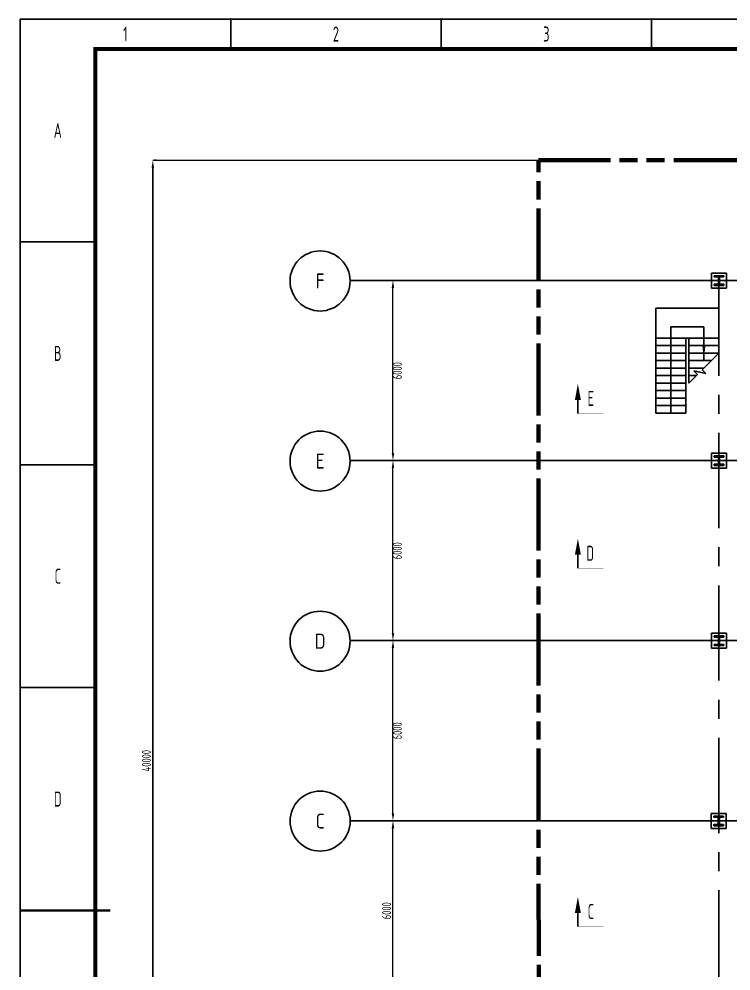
# Model space of a CAD drawing. Header units: millimetres. Extents: x 2250 to 7274, y 852 to 2251.
# Drawn here: x 2249.6 to 2486.7, y 1933.1 to 2250.2 of the extents above; entities that cross this region are included whole.
import ezdxf

# ---------------------------------------------------------------- set-up
doc = ezdxf.new("R2010")
doc.units = ezdxf.units.MM
doc.linetypes.add('ACAD_ISO09W100', pattern=[45, 24, -3, 6, -3, 6, -3])
doc.linetypes.add('CENTER', pattern=[50.8, 31.75, -6.35, 6.35, -6.35])
for name, color, linetype, lineweight in [('05-图框与标题栏', 7, 'Continuous', 25), ('05-楼梯与安全疏散通道', 4, 'Continuous', 25), ('06-网格线、建筑轴线-细实线', 9, 'CENTER', 25), ('07-界区线-粗双点划线', 12, 'ACAD_ISO09W100', 80), ('10-工字钢', 5, 'Continuous', 25), ('12-建筑物轮廓', 5, 'Continuous', 25), ('16-剖视符号', 1, 'Continuous', 25), ('9-文本', 7, 'Continuous', 15)]:
    doc.layers.add(name, color=color, linetype=linetype, lineweight=lineweight)
for name, color, linetype, lineweight, true_color in [('14-文本-尺寸标注', 7, 'Continuous', 25, 0x5bc6e1), ('3-网格号', 7, 'Continuous', 25, 0x5bc6e1), ('3-网格号 @ 1', 7, 'Continuous', 25, 0x5bc6e1)]:
    doc.layers.add(name, color=color, linetype=linetype, lineweight=lineweight, true_color=true_color)
doc.styles.add('3-gbcbig', font='gbenor.shx', dxfattribs={"width": 0.7, "height": 3, "bigfont": 'gbcbig.shx'})
doc.styles.add('5-gbcbig', font='gbenor.shx', dxfattribs={"width": 0.7, "height": 5, "bigfont": 'gbcbig.shx'})
doc.styles.add('pray-6-cj', font='gbenor.shx', dxfattribs={"width": 0.7, "bigfont": 'gbcbig.shx'})
doc.styles.get("Standard").update_dxf_attribs({"font": 'arial.ttf'})
doc.styles.add('工程字', font='gbenor.shx', dxfattribs={"bigfont": 'gbcbig.shx'})
doc.dimstyles.new('ISO-25', dxfattribs={"dimtxt": 2.5, "dimasz": 2.5, "dimexe": 1.25, "dimexo": 0.625, "dimtad": 1, "dimtxsty": 'Standard', "dimcen": 2.5, "dimadec": 0, "dimazin": 0, "dimtfac": 1, "dimtmove": 0, "dimatfit": 3, "dimfxl": 0, "dimarcsym": 0})

# ---------------------------------------------------------------- blocks, each defined once
blk = doc.blocks.new('*D75')
at = {"layer": '9-文本', "color": 0, "lineweight": -2, "transparency": 16777216}
for p, q in [((2294.74, 2203.13), (2295.37, 2203.13)), ((2294.12, 1805.63), (2294.12, 2200.63)), ((2294.74, 1803.13), (2295.37, 1803.13))]:
    blk.add_line(p, q, dxfattribs=at)
at = {"layer": '9-文本', "color": 0, "lineweight": 100, "transparency": 16777216}
for points in [[(2293.7, 2200.63), (2294.53, 2200.63), (2294.12, 2203.13)], [(2293.7, 1805.63), (2294.53, 1805.63), (2294.12, 1803.13)]]:
    blk.add_solid(points, dxfattribs=at)
at = {"layer": 'Defpoints', "color": 0, "lineweight": 100, "transparency": 16777216}
for p in [(2294.12, 2203.13), (2294.12, 2203.13), (2294.12, 1803.13)]:
    blk.add_point(p, dxfattribs=at)
at = {"layer": '9-文本', "color": 0, "transparency": 16777216, "insert": (2291.99, 2003.13), "char_height": 3, "attachment_point": 5, "rotation": 90, "style": '3-gbcbig', "bg_fill": 3, "box_fill_scale": 1.1, "bg_fill_color": 256, "bg_fill_true_color": 13158600, "bg_fill_transparency": 0}
blk.add_mtext('40000', dxfattribs=at)

msp = doc.modelspace()

# ---------------------------------------------------------------- hatches: boundary and pattern name
at = {"layer": '12-建筑物轮廓'}
for points in [[(2482.893, 2164.269), (2484.293, 2164.269), (2484.293, 2164.669), (2481.093, 2164.669), (2481.093, 2164.269), (2482.493, 2164.269), (2482.493, 2161.869), (2481.093, 2161.869), (2481.093, 2161.469), (2484.293, 2161.469), (2484.293, 2161.869), (2482.893, 2161.869)], [(2482.894, 2104.269), (2484.294, 2104.269), (2484.294, 2104.669), (2481.094, 2104.669), (2481.094, 2104.269), (2482.494, 2104.269), (2482.494, 2101.869), (2481.094, 2101.869), (2481.094, 2101.469), (2484.294, 2101.469), (2484.294, 2101.869), (2482.894, 2101.869)], [(2482.894, 2044.269), (2484.294, 2044.269), (2484.294, 2044.669), (2481.094, 2044.669), (2481.094, 2044.269), (2482.494, 2044.269), (2482.494, 2041.869), (2481.094, 2041.869), (2481.094, 2041.469), (2484.294, 2041.469), (2484.294, 2041.869), (2482.894, 2041.869)], [(2482.828, 1984.247), (2484.228, 1984.247), (2484.228, 1984.647), (2481.028, 1984.647), (2481.028, 1984.247), (2482.428, 1984.247), (2482.428, 1981.847), (2481.028, 1981.847), (2481.028, 1981.447), (2484.228, 1981.447), (2484.228, 1981.847), (2482.828, 1981.847)]]:
    msp.add_hatch(color=1, dxfattribs=at).paths.add_polyline_path(points)

# ---------------------------------------------------------------- linework, layer by layer
at = {"layer": '05-图框与标题栏'}
for p, q in [((2249.982, 2250.196), (3090.982, 2250.196)), ((2249.982, 1656.196), (2249.982, 2250.196)), ((2320.065, 2250.196), (2320.065, 2240.196)), ((2390.149, 2250.196), (2390.149, 2240.196)), ((2460.232, 2250.196), (2460.232, 2240.196)), ((2249.982, 2175.946), (2274.982, 2175.946)), ((2249.982, 2101.696), (2274.982, 2101.696)), ((2249.982, 2027.446), (2274.982, 2027.446))]:
    msp.add_line(p, q, dxfattribs=at)
at = {"layer": '05-图框与标题栏', "const_width": 1.4}
msp.add_lwpolyline([(2274.982, 2240.196), (2274.982, 1666.196), (3080.982, 1666.196), (3080.982, 2240.196)], close=True, dxfattribs=at)
at = {"layer": '05-图框与标题栏', "const_width": 0.8}
msp.add_lwpolyline([(2249.982, 1953.196), (2279.982, 1953.196)], dxfattribs=at)
at = {"layer": '05-图框与标题栏'}
for p in [(2320.065, 2250.196), (2320.065, 2250.196), (2320.065, 2250.196), (2390.149, 2250.196), (2390.149, 2250.196), (2390.149, 2250.196), (2460.232, 2250.196), (2460.232, 2250.196), (2460.232, 2250.196)]:
    msp.add_point(p, dxfattribs=at)
at = {"layer": '05-楼梯与安全疏散通道'}
for p, q in [((2461.656, 2118.913), (2461.656, 2153.913)), ((2461.656, 2153.913), (2482.656, 2153.913)), ((2461.656, 2143.913), (2482.656, 2143.913)), ((2471.656, 2143.913), (2471.656, 2123.913)), ((2472.656, 2128.913), (2472.656, 2143.913)), ((2461.656, 2141.413), (2471.656, 2141.413)), ((2472.656, 2141.413), (2482.656, 2141.413)), ((2461.656, 2138.913), (2471.656, 2138.913)), ((2472.656, 2138.913), (2482.656, 2138.913)), ((2461.656, 2136.413), (2471.656, 2136.413)), ((2472.656, 2136.413), (2480.156, 2136.413)), ((2461.656, 2133.913), (2471.656, 2133.913)), ((2461.656, 2131.413), (2471.656, 2131.413)), ((2472.656, 2133.913), (2477.656, 2133.913)), ((2472.656, 2131.413), (2475.156, 2131.413)), ((2461.656, 2128.913), (2471.656, 2128.913)), ((2461.656, 2126.413), (2471.656, 2126.413)), ((2461.656, 2123.913), (2471.656, 2123.913)), ((2471.656, 2123.913), (2471.656, 2118.913)), ((2471.656, 2121.413), (2461.656, 2121.413)), ((2471.656, 2118.913), (2461.656, 2118.913))]:
    msp.add_line(p, q, dxfattribs=at)
at = {"layer": '05-楼梯与安全疏散通道', "ltscale": 0.5}
for p, q in [((2466.656, 2147.62), (2477.656, 2147.62)), ((2466.656, 2118.913), (2466.656, 2147.62)), ((2477.656, 2147.62), (2477.656, 2136.413)), ((2482.656, 2138.913), (2477.104, 2133.362)), ((2475.56, 2131.818), (2472.656, 2128.913)), ((2478.306, 2132.16), (2474.358, 2133.02)), ((2475.56, 2131.818), (2474.358, 2133.02)), ((2478.306, 2132.16), (2477.104, 2133.362))]:
    msp.add_line(p, q, dxfattribs=at)
msp.add_lwpolyline([(2477.656, 2136.413, 0, 1, 0), (2477.656, 2141.413, 1, 1, 0)], format="xyseb", dxfattribs=at)
at = {"layer": '06-网格线、建筑轴线-细实线', "linetype": 'CENTER'}
for p, q in [((2482.655, 2163.13), (2782.655, 2163.13)), ((2482.656, 2163.13), (2482.656, 1860.637)), ((2482.656, 2103.13), (2782.656, 2103.13)), ((2482.656, 2043.13), (2782.656, 2043.13)), ((2482.656, 1983.13), (2782.656, 1983.13))]:
    msp.add_line(p, q, dxfattribs=at)
at = {"layer": '07-界区线-粗双点划线'}
for p, q in [((2422.66, 1803.13), (2422.603, 2203.13)), ((2422.603, 2203.13), (2872.603, 2203.13))]:
    msp.add_line(p, q, dxfattribs=at)
at = {"layer": '10-工字钢'}
for p, q in [((2480.193, 2165.569), (2480.193, 2160.569)), ((2485.193, 2165.569), (2480.193, 2165.569)), ((2481.093, 2164.669), (2481.093, 2164.269)), ((2484.293, 2164.669), (2481.093, 2164.669)), ((2481.093, 2164.269), (2482.493, 2164.269)), ((2482.493, 2164.269), (2482.493, 2161.869)), ((2482.893, 2161.869), (2482.893, 2164.269)), ((2482.893, 2164.269), (2484.293, 2164.269)), ((2484.293, 2164.269), (2484.293, 2164.669)), ((2485.193, 2160.569), (2485.193, 2165.569)), ((2480.193, 2160.569), (2485.193, 2160.569)), ((2482.493, 2161.869), (2481.093, 2161.869)), ((2481.093, 2161.869), (2481.093, 2161.469)), ((2481.093, 2161.469), (2484.293, 2161.469)), ((2484.293, 2161.869), (2482.893, 2161.869)), ((2484.293, 2161.469), (2484.293, 2161.869)), ((2480.194, 2105.569), (2480.194, 2100.569)), ((2485.194, 2105.569), (2480.194, 2105.569)), ((2481.094, 2104.669), (2481.094, 2104.269)), ((2484.294, 2104.669), (2481.094, 2104.669)), ((2481.094, 2104.269), (2482.494, 2104.269)), ((2482.494, 2104.269), (2482.494, 2101.869)), ((2482.894, 2101.869), (2482.894, 2104.269)), ((2482.894, 2104.269), (2484.294, 2104.269)), ((2484.294, 2104.269), (2484.294, 2104.669)), ((2485.194, 2100.569), (2485.194, 2105.569)), ((2480.194, 2100.569), (2485.194, 2100.569)), ((2482.494, 2101.869), (2481.094, 2101.869)), ((2481.094, 2101.869), (2481.094, 2101.469)), ((2481.094, 2101.469), (2484.294, 2101.469)), ((2484.294, 2101.869), (2482.894, 2101.869)), ((2484.294, 2101.469), (2484.294, 2101.869)), ((2480.194, 2045.569), (2480.194, 2040.569)), ((2485.194, 2045.569), (2480.194, 2045.569)), ((2485.194, 2040.569), (2485.194, 2045.569)), ((2481.094, 2044.669), (2481.094, 2044.269)), ((2484.294, 2044.669), (2481.094, 2044.669)), ((2481.094, 2044.269), (2482.494, 2044.269)), ((2482.494, 2044.269), (2482.494, 2041.869)), ((2482.894, 2041.869), (2482.894, 2044.269)), ((2482.894, 2044.269), (2484.294, 2044.269)), ((2484.294, 2044.269), (2484.294, 2044.669)), ((2480.194, 2040.569), (2485.194, 2040.569)), ((2482.494, 2041.869), (2481.094, 2041.869)), ((2481.094, 2041.869), (2481.094, 2041.469)), ((2481.094, 2041.469), (2484.294, 2041.469)), ((2484.294, 2041.869), (2482.894, 2041.869)), ((2484.294, 2041.469), (2484.294, 2041.869)), ((2480.128, 1985.547), (2480.128, 1980.547)), ((2485.128, 1985.547), (2480.128, 1985.547)), ((2485.128, 1980.547), (2485.128, 1985.547)), ((2481.028, 1984.647), (2481.028, 1984.247)), ((2484.228, 1984.647), (2481.028, 1984.647)), ((2481.028, 1984.247), (2482.428, 1984.247)), ((2482.428, 1984.247), (2482.428, 1981.847)), ((2482.828, 1981.847), (2482.828, 1984.247)), ((2482.828, 1984.247), (2484.228, 1984.247)), ((2484.228, 1984.247), (2484.228, 1984.647)), ((2480.128, 1980.547), (2485.128, 1980.547)), ((2482.428, 1981.847), (2481.028, 1981.847)), ((2481.028, 1981.847), (2481.028, 1981.447)), ((2481.028, 1981.447), (2484.228, 1981.447)), ((2484.228, 1981.847), (2482.828, 1981.847)), ((2484.228, 1981.447), (2484.228, 1981.847))]:
    msp.add_line(p, q, dxfattribs=at)
at = {"layer": '14-文本-尺寸标注'}
for p, q in [((2485.655, 2163.13), (2359.832, 2163.13)), ((2485.656, 2103.13), (2359.832, 2103.13)), ((2485.656, 2043.13), (2359.832, 2043.13)), ((2485.656, 1983.13), (2359.832, 1983.13)), ((2482.031, 1983.13), (2372.865, 1983.13))]:
    msp.add_line(p, q, dxfattribs=at)
at = {"layer": '16-剖视符号'}
for p, q in [((2435.701, 2118.806), (2435.701, 2123.306)), ((2435.701, 2067.228), (2435.701, 2071.728)), ((2435.701, 1947.888), (2435.701, 1952.388))]:
    msp.add_line(p, q, dxfattribs=at)
at = {"layer": '16-剖视符号', "ltscale": 0.5}
for points in [[(2435.701, 2128.648, 0, 2, 0), (2435.701, 2123.306, 2, 2, 0)], [(2435.701, 2077.069, 0, 2, 0), (2435.701, 2071.728, 2, 2, 0)], [(2435.701, 1957.73, 0, 2, 0), (2435.701, 1952.388, 2, 2, 0)]]:
    msp.add_lwpolyline(points, format="xyseb", dxfattribs=at)
at = {"layer": '16-剖视符号', "const_width": 0.15}
for points in [[(2435.701, 2118.806), (2444.201, 2118.806)], [(2435.701, 2067.228), (2444.201, 2067.228)], [(2435.701, 1947.888), (2444.201, 1947.888)]]:
    msp.add_lwpolyline(points, dxfattribs=at)
at = {"layer": '3-网格号'}
for centre in [(2349.837, 2162.925), (2349.838, 2102.924), (2349.838, 2042.924), (2349.876, 1982.995)]:
    msp.add_circle(centre, 10, dxfattribs=at)
at = {"layer": '9-文本'}
for p, q in [((2374.114, 2105.63), (2374.114, 2160.63)), ((2374.115, 2045.63), (2374.115, 2100.63)), ((2374.115, 1985.63), (2374.115, 2040.63)), ((2374.115, 1925.63), (2374.115, 1980.63))]:
    msp.add_line(p, q, dxfattribs=at)
for points in [[(2373.697, 2160.63), (2374.531, 2160.63), (2374.114, 2163.13)], [(2373.698, 2105.63), (2374.531, 2105.63), (2374.115, 2103.13)], [(2373.698, 2100.63), (2374.531, 2100.63), (2374.115, 2103.13)], [(2373.698, 2100.63), (2374.531, 2100.63), (2374.115, 2103.13)], [(2373.698, 2045.63), (2374.531, 2045.63), (2374.115, 2043.13)], [(2373.698, 2040.63), (2374.531, 2040.63), (2374.115, 2043.13)], [(2373.698, 1985.63), (2374.531, 1985.63), (2374.115, 1983.13)], [(2373.699, 1980.63), (2374.532, 1980.63), (2374.115, 1983.13)]]:
    msp.add_solid(points, dxfattribs=at)

# ---------------------------------------------------------------- texts
at = {"layer": '05-图框与标题栏', "char_height": 5, "attachment_point": 5, "style": '5-gbcbig'}
for s, width, gutter_width, insert in [('1', 70.08333, 25, (2285.024, 2245.196)), ('2', 70.08333, 12.5, (2355.107, 2245.196)), ('3', 70.08333, 25, (2425.19, 2245.196)), ('A', 25, 25, (2262.482, 2213.071)), ('B', 25, 25, (2262.482, 2138.821)), ('C', 25, 25, (2262.482, 2064.571)), ('D', 25, 25, (2262.482, 1990.321))]:
    msp.add_mtext_dynamic_manual_height_columns(s, width=width, gutter_width=gutter_width, heights=[0], dxfattribs=dict(at, insert=insert))
at = {"layer": '16-剖视符号', "ltscale": 0.5, "char_height": 5, "width": 7.99568, "attachment_point": 9, "style": 'pray-6-cj'}
for s, insert in [('E', (2441.077, 2121.293)), ('D', (2441.077, 2069.714)), ('C', (2441.077, 1950.375))]:
    msp.add_mtext(s, dxfattribs=dict(at, insert=insert))
at = {"layer": '3-网格号 @ 1', "char_height": 5, "width": 17.56965, "attachment_point": 5, "style": '工程字'}
for s, insert in [('F', (2349.837, 2162.925)), ('E', (2349.838, 2102.924)), ('D', (2349.838, 2042.924)), ('C', (2349.876, 1982.995))]:
    msp.add_mtext(s, dxfattribs=dict(at, insert=insert))
at = {"layer": '9-文本', "char_height": 3, "attachment_point": 5, "rotation": 90, "style": 'pray-6-cj'}
for insert in [(2375.577, 2133.052), (2375.577, 2073.052), (2375.577, 2013.052), (2371.99, 1953.13)]:
    msp.add_mtext('6000', dxfattribs=dict(at, insert=insert))

# ---------------------------------------------------------------- next in the draw order: dimensions: what is measured, and where the dimension line sits
at = {"layer": '9-文本'}
dim = msp.add_linear_dim(base=(2294.115, 2203.13), p1=(2294.115, 1803.13), p2=(2294.115, 2203.13), angle=90, text='<>00', dimstyle='ISO-25', override={"dimtxsty": '3-gbcbig', "dimtfill": 1, "dimarcsym": 1}, dxfattribs=at)
dim.commit()
dim.dimension.update_dxf_attribs({"geometry": '*D75', "text_midpoint": (2291.99, 2003.13)})

# ---------------------------------------------------------------- next in the draw order: linework, layer by layer
msp.add_line((2294.115, 2203.13), (2422.603, 2203.13), dxfattribs=at)

doc.saveas('drawing.dxf')
